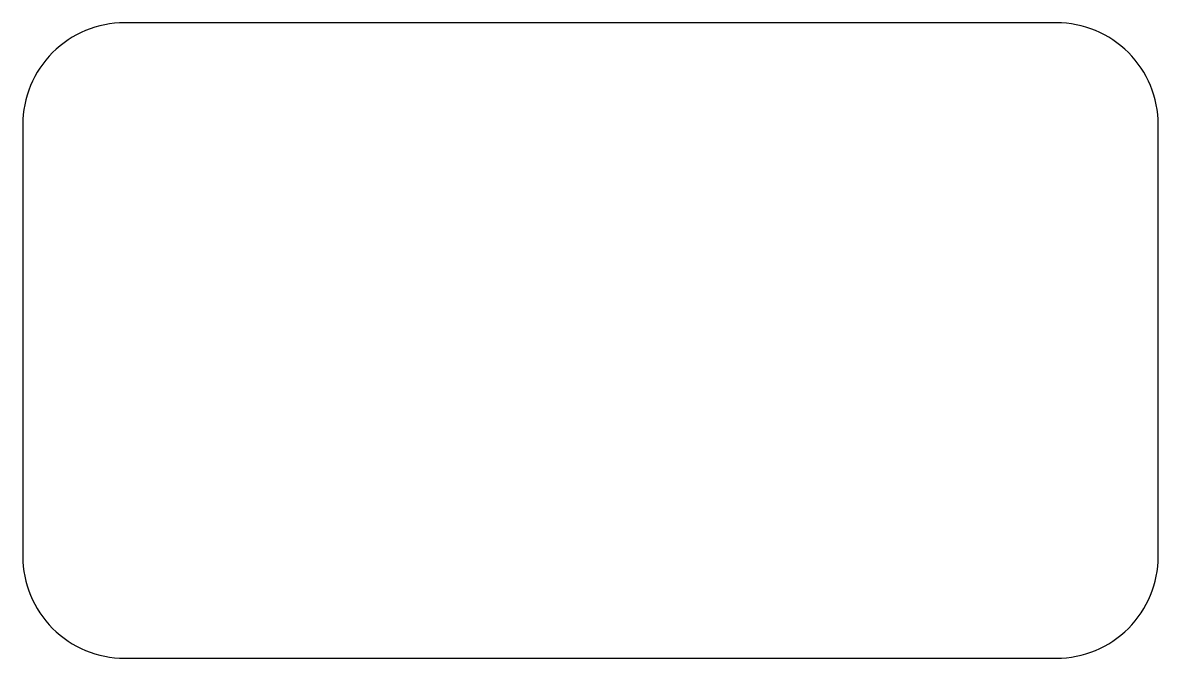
# Model space of a CAD drawing. Header units: millimetres. Extents: x -14.7 to 18.7, y -54.1 to -35.4.
import ezdxf

# ---------------------------------------------------------------- set-up
doc = ezdxf.new("R2010")
doc.units = ezdxf.units.MM
doc.layers.get('0').update_dxf_attribs({"linetype": 'CONTINUOUS'})

msp = doc.modelspace()

# ---------------------------------------------------------------- linework, layer by layer
msp.add_lwpolyline([(-14.744, -38.421), (-14.744, -51.121, 0.414214), (-11.744, -54.121), (15.676, -54.121, 0.414214), (18.676, -51.121), (18.676, -38.421, 0.414214), (15.676, -35.421), (-11.744, -35.421, 0.414214)], format="xyb", close=True)

doc.saveas('drawing.dxf')
